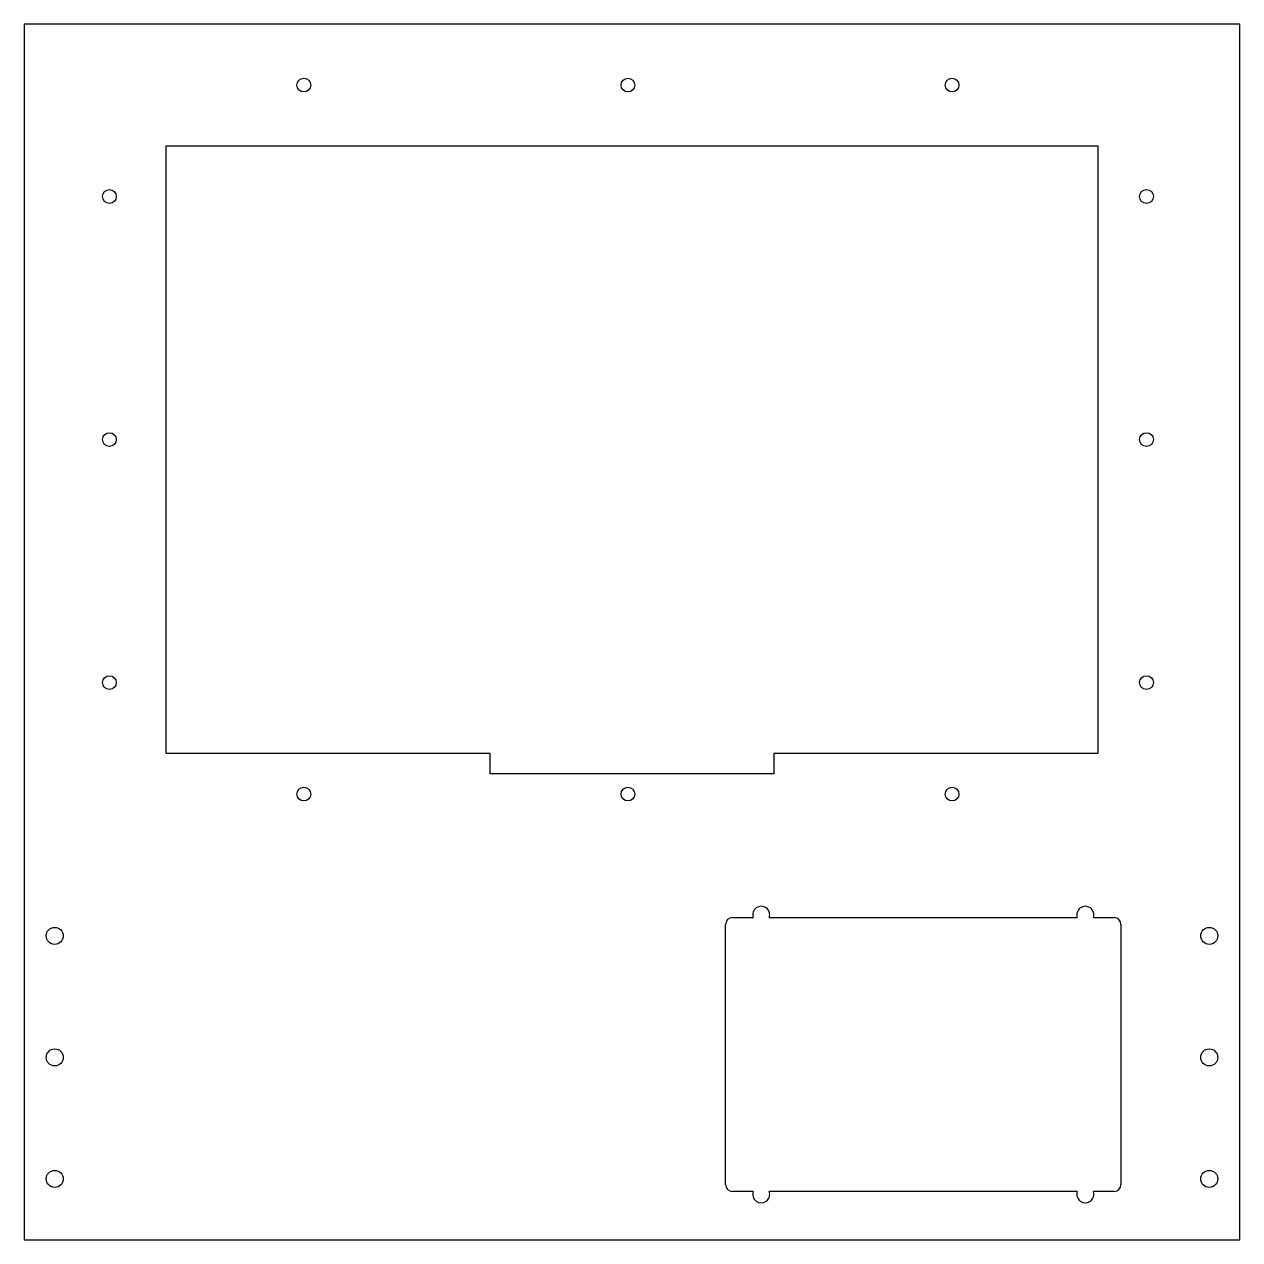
# Model space of a CAD drawing. Header units: millimetres. Extents: x 0 to 300, y 0 to 300.
import ezdxf

# ---------------------------------------------------------------- set-up
doc = ezdxf.new("R2010")
doc.units = ezdxf.units.MM
doc.layers.get('0').update_dxf_attribs({"linetype": 'CONTINUOUS'})

msp = doc.modelspace()

# ---------------------------------------------------------------- linework, layer by layer
for p, q in [((174.8, 79.5), (179.92, 79.5)), ((183.88, 79.5), (259.92, 79.5)), ((263.88, 79.5), (269, 79.5)), ((173.1, 13.6), (173.1, 77.8)), ((270.7, 77.8), (270.7, 13.6)), ((179.92, 11.9), (174.8, 11.9)), ((259.92, 11.9), (183.88, 11.9)), ((269, 11.9), (263.88, 11.9))]:
    msp.add_line(p, q)
for points in [[(0, 300), (0, 0), (300, 0), (300, 300)], [(115, 115), (115, 120), (35, 120), (35, 270), (265, 270), (265, 120), (185, 120), (185, 115)]]:
    msp.add_lwpolyline(points, close=True)
for centre, radius in [((69, 285), 1.7), ((149, 285), 1.7), ((229, 285), 1.7), ((21, 257.5), 1.7), ((277, 257.5), 1.7), ((21, 197.5), 1.7), ((277, 197.5), 1.7), ((21, 137.5), 1.7), ((277, 137.5), 1.7), ((69, 110), 1.7), ((149, 110), 1.7), ((229, 110), 1.7), ((7.5, 75), 2.1), ((292.5, 75), 2.1), ((7.5, 45), 2.1), ((292.5, 45), 2.1), ((7.5, 15), 2.1), ((292.5, 15), 2.1)]:
    msp.add_circle(centre, radius)
for centre, radius, start, end in [((181.9, 80.2), 2.1, -19.4712, 199.4712), ((261.9, 80.2), 2.1, -19.4712, 199.4712), ((174.8, 77.8), 1.7, 90, 180), ((269, 77.8), 1.7, 0, 90), ((174.8, 13.6), 1.7, 180, 270), ((269, 13.6), 1.7, -90, 0), ((181.9, 11.2), 2.1, -199.4712, 19.4712), ((261.9, 11.2), 2.1, -199.4712, 19.4712)]:
    msp.add_arc(centre, radius, start, end)

doc.saveas('drawing.dxf')
